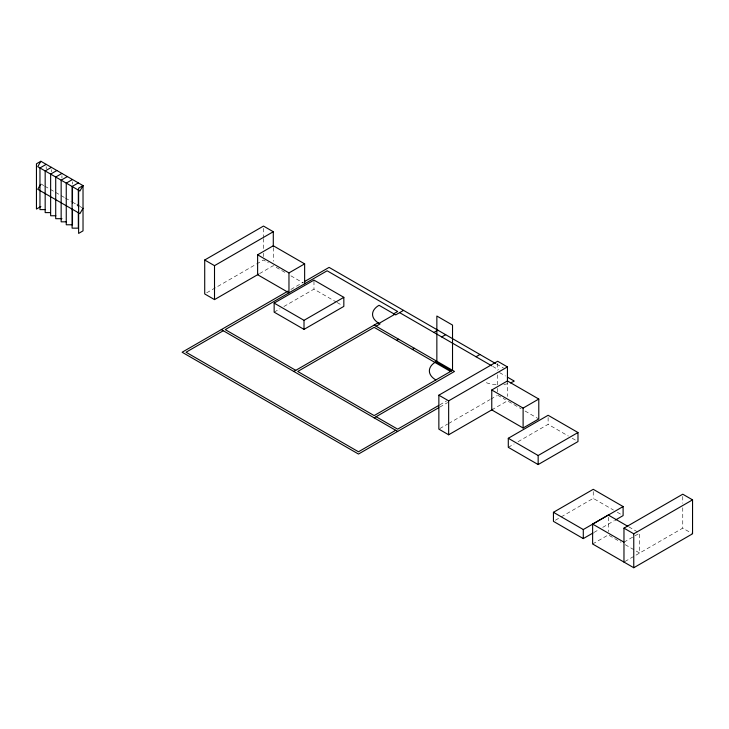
<?xml version="1.0" encoding="UTF-8"?>
<svg xmlns="http://www.w3.org/2000/svg" width="729" height="729" viewBox="0 0 729 729"><rect width="100%" height="100%" fill="white"/><g stroke="black" fill="none" stroke-linecap="round" stroke-linejoin="round"><path stroke-width="0.55" stroke-dasharray="3.65 2.73" d="M206.672 292.821L255.66 264.536M256.635 263.971L263.497 260.007L268.39 262.841M259.579 273.585L273.293 265.666L286.023 273.02M290.88 289.449L303.61 282.096M274.15 312.14L279.982 308.777M283.863 306.535L313.971 289.149L336.124 301.943M439.787 404.841L446.649 400.877M439.787 407.101L447.624 402.572M439.842 428.561L447.679 424.041M448.654 423.476L489.806 399.72M490.781 399.155L496.659 395.756M491.765 409.898L507.439 400.85L521.153 408.769M508.295 447.324L514.127 443.961M518.009 441.71L548.117 424.333L568.338 436.015M555.38 520.233L560.236 517.426M561.202 516.87L593.251 498.372L613.481 510.045M593.98 532.425L598.837 529.628M602.719 527.377L614.374 520.652M592.622 543.98L608.296 534.931L621.035 542.285M623.969 542.176L639.643 533.127L639.643 553.029L624.953 544.545M624.953 561.512L682.754 528.142L691.566 533.236M496.613 364.108L503.475 368.072M492.695 366.377L498.572 369.767M499.547 372.601L505.434 375.991M290.926 275.844L302.681 282.633M337.09 302.499L341.901 305.278M497.643 395.191L505.479 399.72M525.071 411.028L538.786 418.947M572.192 438.238L576.047 440.462M617.326 512.268L621.181 514.492M40.851 183.89L43.795 185.585M44.779 186.159L54.584 191.818M55.568 192.383L64.389 197.477M65.373 198.051L71.26 201.441M72.235 202.015L76.162 204.275M80.09 206.544L82.049 207.674M628.872 526.903L637.684 531.997M682.754 496.467L682.754 503.256M682.754 507.776L682.754 528.142M608.296 517.235L608.296 531.614M593.251 491.583L593.251 498.372M548.117 417.544L548.117 424.333M507.439 380.948L507.439 396.43M497.643 363.516L497.643 370.305M497.643 374.834L497.643 387.272M497.643 388.402L497.643 391.801M313.971 281.23L313.971 289.149M273.293 247.568L273.293 261.246M263.497 228.332L263.497 237.39M263.497 238.52L263.497 248.698M263.497 253.227L263.497 256.617M72.481 181.794L72.481 184.054M61.938 175.707L61.938 177.967M51.395 169.611L51.395 171.88M46.2 166.613L46.2 168.873M507.439 383.764A22.171 12.794 0 0 1 502.691 384.602M496.094 384.748A22.171 12.794 0 0 1 484.111 381.732"/><path stroke-width="1.09" d="M40.851 161.264L37.744 166.659L79.917 191.007L83.024 185.613L40.851 161.264L36.45 163.806L36.45 209.059L40.851 206.517M40.332 184.792L37.744 189.285L79.917 213.633L83.024 208.239M46.2 164.353L39.967 167.943L39.967 209.597L45.162 209.597M51.395 167.351L45.171 170.951L45.171 212.604L50.356 212.604M56.862 170.513L50.638 174.103L50.638 215.757L55.832 215.757M61.938 173.438L55.714 177.038L55.714 218.691L61.938 218.691M67.378 176.582L61.154 180.172L61.154 221.826L66.339 221.826M72.481 179.525L66.257 183.125L66.257 224.778L72.481 224.778L72.481 208.941M78.331 182.906L72.107 186.496L72.107 228.159L78.331 228.159L78.331 212.321M258.595 274.15L214.508 299.601L204.712 293.951L204.712 260.007L263.497 226.072L273.293 231.731L273.293 246.438M204.712 260.007L214.508 265.666L273.293 231.731M257.619 254.813L288.966 272.91L288.966 292.821L257.619 274.715L257.619 254.813L273.293 245.764L304.64 263.862L304.64 283.763M288.966 272.91L304.64 263.862M287.937 291.144L182.132 352.235L358.477 454.049L438.812 407.666M304.594 281.531L329.089 267.388L495.629 363.543M223.284 330.738L186.05 352.235L358.477 451.78L395.701 430.292M274.15 303.091L313.971 280.1L343.833 297.341L343.833 306.39L304.011 329.38L274.15 312.14L274.15 303.091L304.011 320.332L343.833 297.341M293.814 371.462L378.069 322.819L380.028 323.949L376.109 326.218M393.742 313.771L397.66 311.511L327.13 270.787L225.243 329.608L295.774 370.332M394.726 314.336L379.053 323.384A22.171 12.794 0 0 1 379.053 305.287L395.701 314.901L403.538 310.381M396.685 340.361L398.645 339.222M433.91 332.442L437.828 330.173M412.359 349.41L414.318 348.271M441.747 336.962L445.665 334.702M434.894 362.413L436.853 361.283L436.853 316.031L452.527 325.088L452.527 370.332L374.15 415.585L297.733 371.462L374.15 327.348L450.568 371.462M476.037 356.763L479.955 354.494M374.15 417.845L454.486 371.462L374.15 325.088M492.74 409.334L448.654 434.785L438.858 429.135L438.858 395.191L497.643 361.256L507.439 366.915L507.439 381.622M438.812 405.406L397.66 429.162L376.109 416.715M438.858 395.191L448.654 400.85L507.439 366.915M491.765 389.997L507.439 380.948L538.786 399.045L538.786 418.947L523.112 427.996L491.765 409.898L491.765 389.997L523.112 408.094L538.786 399.045M508.295 438.275L548.117 415.284L577.979 432.525L577.979 441.574L538.157 464.564L508.295 447.324L508.295 438.275L538.157 455.516L577.979 432.525M593.005 532.99L583.291 538.594L553.439 521.353L553.439 512.305L593.251 489.314L623.113 506.555L623.113 515.603L615.34 520.096M623.969 562.077L623.969 528.142L682.754 494.207L692.55 499.857L692.55 533.801L633.765 567.736L592.622 543.98L592.622 524.078L608.296 515.029L627.888 526.338M553.439 512.305L583.291 529.546L623.113 506.555M623.969 528.142L633.765 533.801L692.55 499.857M399.62 312.641L491.711 365.812M507.393 377.121L514.246 381.085A22.171 12.794 0 0 1 510.364 382.871M451.543 370.897L435.869 361.848A22.171 12.794 0 0 0 435.869 379.946M77.146 204.84L79.106 205.979M592.622 524.078L623.969 542.176M221.324 329.608L397.66 431.422M633.765 533.801L633.765 567.736M583.291 529.546L583.291 538.594M538.157 455.516L538.157 464.564M523.112 408.094L523.112 427.996M448.654 400.85L448.654 434.785M304.011 320.332L304.011 329.38M214.508 265.666L214.508 299.601M78.331 189.695L78.331 206.662M72.481 186.314L72.481 203.282M83.024 185.613L78.623 188.155L78.623 233.408L83.024 230.865L83.024 185.613"/></g></svg>
